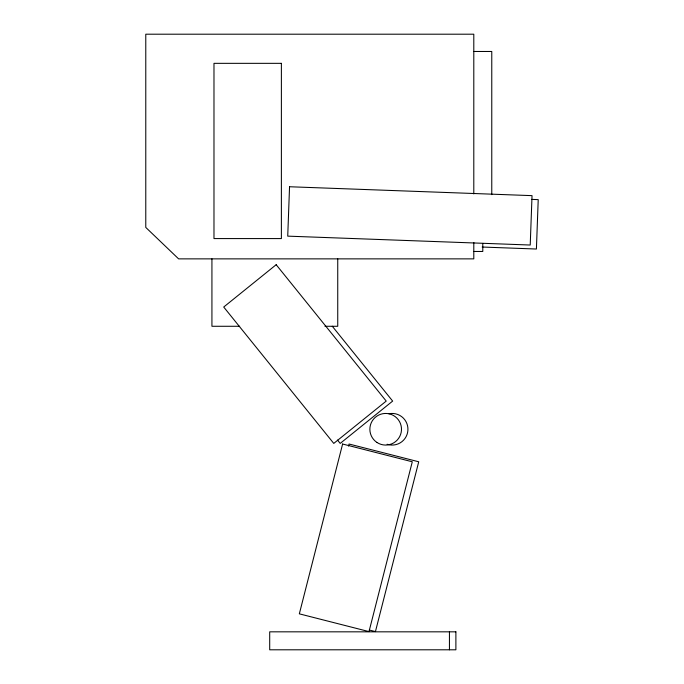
<?xml version="1.0" encoding="UTF-8"?>
<svg xmlns="http://www.w3.org/2000/svg" width="684" height="684" viewBox="0 0 684 684"><rect width="100%" height="100%" fill="white"/><g stroke="black" fill="none" stroke-linecap="round" stroke-linejoin="round"><path stroke-width="1.03" d="M348.532 446.096L349.062 444.027L418.728 461.786L375.439 631.597L369.292 630.032M473.798 51.471L491.77 51.471L491.77 194.632M473.798 251.464L482.784 251.464L482.784 243.41M239.648 326.277L211.929 326.277L211.929 258.868M324.951 326.277L337.742 326.277L337.742 258.868M531.836 199.395L538.222 199.625L536.41 249.027L482.169 247.035M332.27 326.242L392.659 401.089L340.204 443.412L337.528 440.086M473.798 193.923L473.798 34.2L145.778 34.2L145.778 227.421L178.609 258.868L473.798 258.868L473.798 242.478M449.439 631.828L449.439 649.8M388.948 413.76A15.817 15.817 0 0 1 407.912 430.21A15.817 15.817 0 0 1 387.118 444.267M289.546 186.749L287.733 236.142L530.22 245.034L532.032 195.641L289.546 186.749M342.616 444.027L299.336 613.839L369.001 631.597L412.29 461.786L342.616 444.027M276.174 264.708L223.719 307.031L333.766 443.412L386.221 401.089L276.174 264.708M281.381 63.338L213.981 63.338L213.981 238.579L281.381 238.579L281.381 63.338M455.886 631.828L269.701 631.828L269.701 649.8L455.886 649.8L455.886 631.828M376.961 442.454A15.817 15.817 0 0 0 401.465 430.21A15.817 15.817 0 0 0 378.611 415.111A15.817 15.817 0 0 0 376.961 442.454"/></g></svg>
